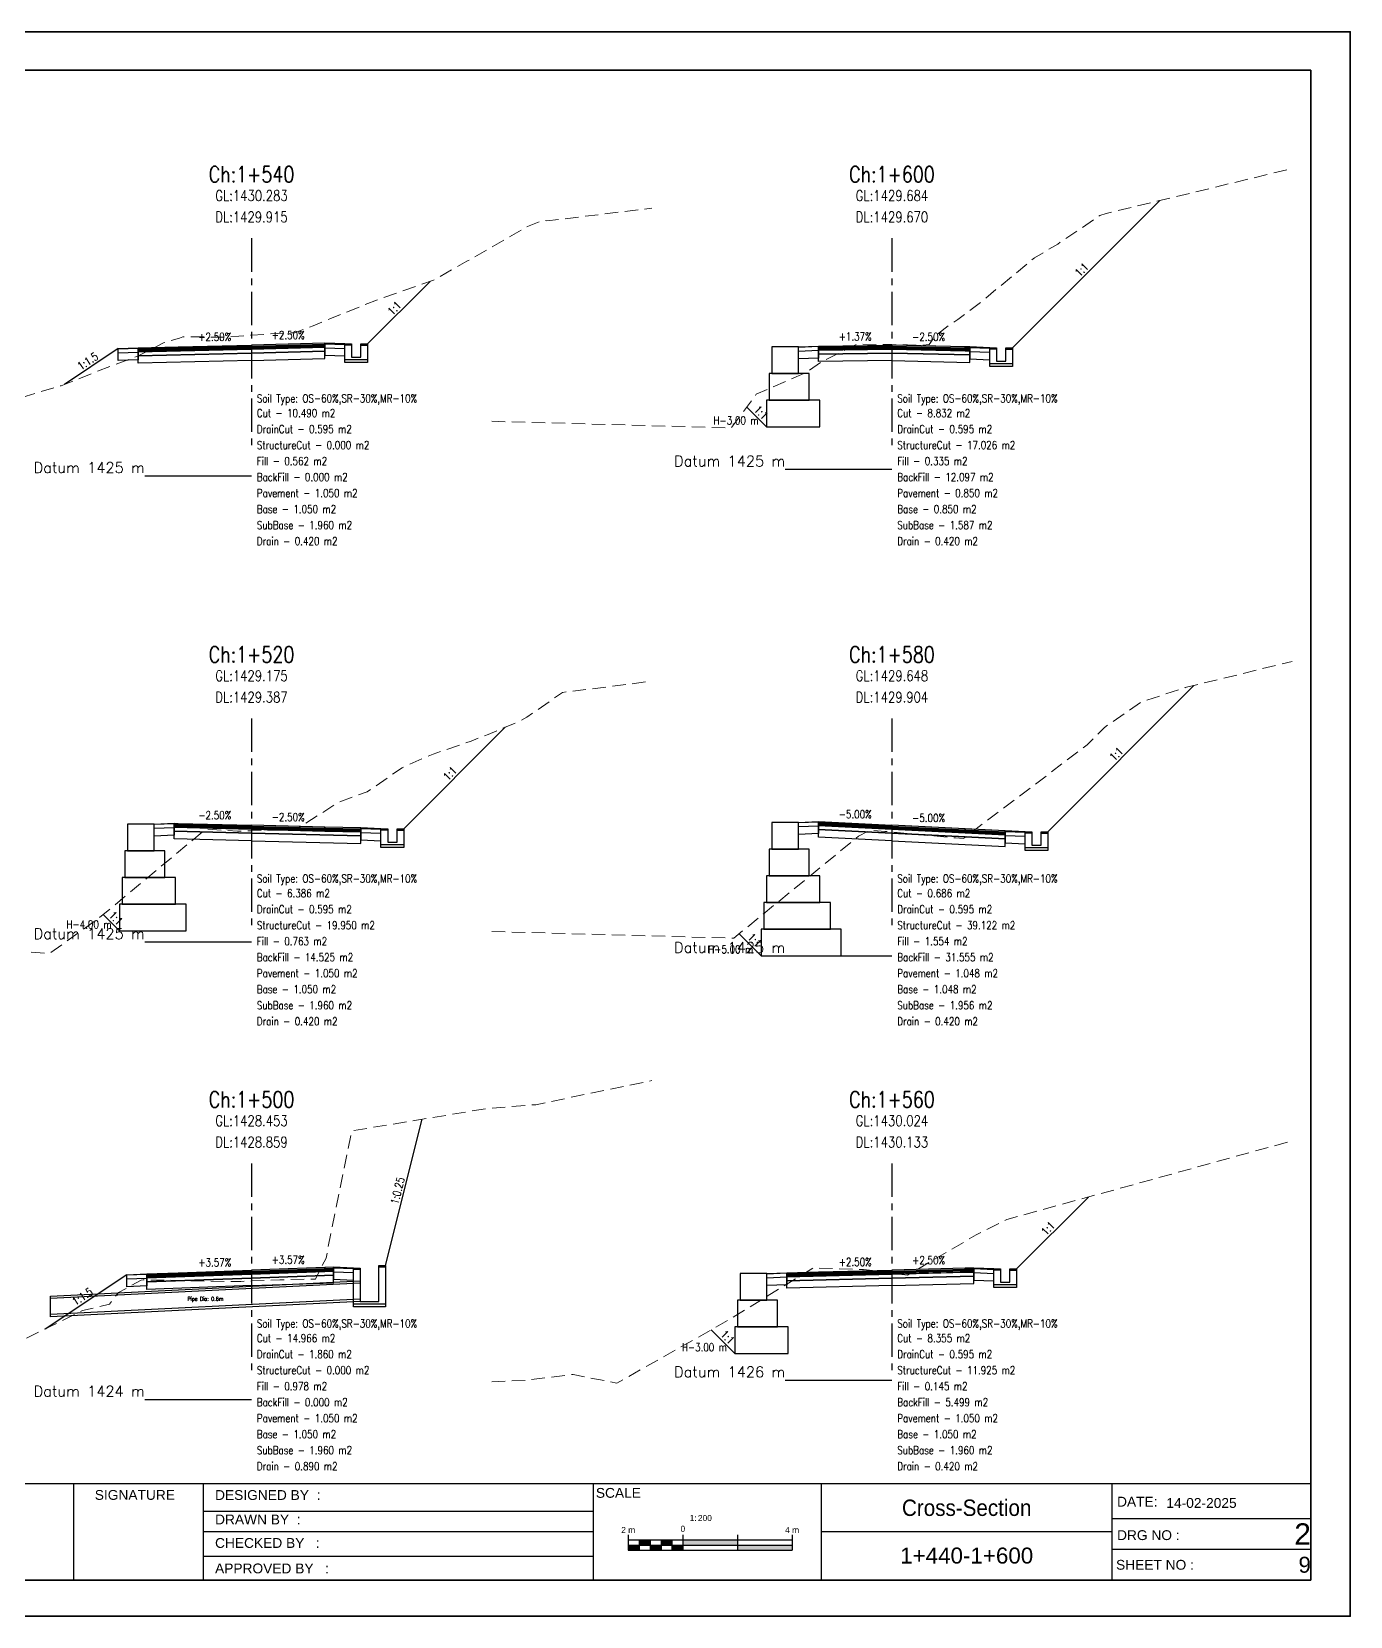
# Model space of a CAD drawing. Extents: x -19 to 1577, y -12 to 48.
# Drawn here: x 879.8 to 929.2, y -11.7 to 47.7 of the extents above; entities that cross this region are included whole.
import ezdxf
from ezdxf.enums import TextEntityAlignment as Align

# ---------------------------------------------------------------- set-up
doc = ezdxf.new("R2010")
doc.units = 0
doc.header["$MEASUREMENT"] = 0
doc.linetypes.add('Center', pattern=[2, 1.25, -0.25, 0.25, -0.25])
doc.linetypes.add('Dashed', pattern=[0.75, 0.5, -0.25])
for name, color, linetype in [('BackFill-Area', 7, 'Continuous'), ('Base', 6, 'Continuous'), ('Base-Area', 7, 'Continuous'), ('Cut-Area', 7, 'Continuous'), ('CutFillLine', 4, 'Continuous'), ('Drain', 3, 'Continuous'), ('Drain-Area', 7, 'Continuous'), ('DrainCut-Area', 7, 'Continuous'), ('ExtraWideningLayers', 7, 'Continuous'), ('Fill-Area', 7, 'Continuous'), ('Frame', 7, 'Continuous'), ('GabionRetainingWall', 140, 'Continuous'), ('Height', 7, 'Continuous'), ('L_CF_Slope', 7, 'Continuous'), ('L_Slope', 7, 'Continuous'), ('Pavement-Area', 7, 'Continuous'), ('PavementLayers', 1, 'Continuous'), ('PipeCulvert', 6, 'Continuous'), ('R_CF_Slope', 7, 'Continuous'), ('R_Slope', 7, 'Continuous'), ('Shoulder', 2, 'Continuous'), ('Soil Type', 7, 'Continuous'), ('StructureCut-Area', 7, 'Continuous'), ('SubBase', 7, 'Continuous'), ('SubBase-Area', 7, 'Continuous')]:
    doc.layers.add(name, color=color, linetype=linetype)
for name, color, linetype, lineweight in [('CenterLine', 5, 'Center', 25), ('ChainageTxt', 7, 'Continuous', 25), ('DatumLabel', 1, 'Continuous', 25), ('DLTxt', 1, 'Continuous', 25), ('GL', 104, 'Dashed', 18), ('GLTxt', 3, 'Continuous', 25)]:
    doc.layers.add(name, color=color, linetype=linetype, lineweight=lineweight)
doc.styles.add('ARIAL', font='arial.ttf')
doc.styles.get("Standard").update_dxf_attribs({"font": 'simplex.shx'})

# ---------------------------------------------------------------- blocks, each defined once
blk = doc.blocks.new('SheetA3-1')
at = {"layer": 'Frame', "color": 6, "linetype": 'Continuous', "lineweight": 35}
for p, q in [((397, 0), (0, 0)), ((397, -283), (397, 0)), ((0, -283), (397, -283))]:
    blk.add_line(p, q, dxfattribs=at)
at = {"layer": 'Frame', "linetype": 'Continuous', "lineweight": 30}
for p, q in [((397, -264.94), (0, -264.94)), ((165.2, -282.86), (165.2, -264.94)), ((189.51, -282.86), (189.51, -264.94)), ((262.53, -264.94), (262.53, -282.86)), ((305.32, -282.86), (305.32, -264.94)), ((359.69, -264.94), (359.69, -282.86)), ((189.51, -270.06), (262.53, -270.06)), ((359.69, -271.47), (397, -271.47)), ((189.51, -273.9), (262.53, -273.9)), ((305.32, -273.9), (359.69, -273.9)), ((189.51, -278.48), (262.53, -278.48)), ((359.69, -277.21), (397, -277.21))]:
    blk.add_line(p, q, dxfattribs=at)
at = {"layer": 'Frame', "color": 7, "linetype": 'Continuous'}
for p, q in [((269.08, -274.49), (269.08, -277.35)), ((299.8, -275.51), (269.08, -275.51)), ((271.13, -275.51), (271.13, -277.35)), ((273.18, -275.51), (273.18, -277.35)), ((275.23, -275.51), (275.23, -277.35)), ((277.28, -275.51), (277.28, -277.35)), ((279.32, -274.49), (279.32, -277.35)), ((289.56, -274.49), (289.56, -277.35)), ((299.8, -274.49), (299.8, -277.35)), ((269.08, -276.43), (299.8, -276.43)), ((269.08, -277.35), (299.8, -277.35))]:
    blk.add_line(p, q, dxfattribs=at)
at = {"layer": 'Frame', "color": 6, "linetype": 'Continuous', "lineweight": 35}
blk.add_lwpolyline([(-15.62, -289.77), (404.38, -289.77), (404.38, 7.23), (-15.62, 7.23)], close=True, dxfattribs=at)
at = {"layer": 'Frame', "color": 7, "linetype": 'Continuous'}
for points in [[(271.13, -275.51), (271.13, -276.43), (273.18, -275.51), (273.18, -276.43)], [(275.23, -276.43), (275.23, -275.51), (277.28, -276.43), (277.28, -275.51)], [(279.32, -276.43), (279.32, -275.51), (289.56, -276.43), (289.56, -275.51)], [(269.08, -276.43), (269.08, -277.35), (271.13, -276.43), (271.13, -277.35)], [(273.18, -276.43), (273.18, -277.35), (275.23, -276.43), (275.23, -277.35)], [(277.28, -276.43), (277.28, -277.35), (279.32, -276.43), (279.32, -277.35)], [(289.56, -276.43), (289.56, -277.35), (299.8, -276.43), (299.8, -277.35)]]:
    blk.add_solid(points, dxfattribs=at)
at = {"color": 1, "style": 'ARIAL'}
for tag, height, p in [('DWGNUM', 4, (397, -274.34)), ('SHEETNUM', 3, (397, -280.11))]:
    blk.add_attdef(tag, text='', height=height, dxfattribs=at).set_placement(p, align=Align.MIDDLE_RIGHT)
at = {"style": 'ARIAL'}
blk.add_attdef('CHRANGE', text='', height=3, dxfattribs=at).set_placement((332.51, -278.38), align=Align.MIDDLE_CENTER)
at = {"layer": 'Frame', "linetype": 'Continuous', "style": 'ARIAL'}
for s, height, p in [('SIGNATURE', 1.843, (169.13, -267.94)), ('DESIGNED BY  :', 1.8429, (191.67, -267.96)), ('DRAWN BY  :', 1.8429, (191.67, -272.54)), ('CHECKED BY   :', 1.8429, (191.67, -276.95)), ('APPROVED BY   :', 1.8429, (191.67, -281.72))]:
    blk.add_text(s, height=height, dxfattribs=at).set_placement(p)
blk.add_text('SCALE ', height=1.843, dxfattribs=at).set_placement((267.6, -267.56), align=Align.CENTER)
at = {"layer": 'Frame', "color": 7, "linetype": 'Continuous', "style": 'ARIAL'}
for s, height, p in [('DATE:', 1.843, (360.68, -269.21)), ('14-02-2025', 1.843, (369.92, -269.45)), ('DRG NO : ', 1.843, (360.68, -275.48)), ('SHEET NO : ', 1.8429, (360.49, -281.04))]:
    blk.add_text(s, height=height, dxfattribs=at).set_placement(p)
for s, height, p in [('0', 1.13, (279.32, -273.93)), ('1: ', 1.126, (281.48, -271.89))]:
    blk.add_text(s, height=height, dxfattribs=at).set_placement(p, align=Align.CENTER)
at = {"layer": 'Frame', "linetype": 'Continuous', "lineweight": 30, "style": 'ARIAL', "width": 0.9}
for tag, height, p in [('DWGNAME', 3.07, (332.51, -269.42)), ('KAPAN-JAGDOLROAD', 2.46, (110.77, -273.9))]:
    blk.add_attdef(tag, text='', height=height, dxfattribs=at).set_placement(p, align=Align.MIDDLE_CENTER)
at = {"layer": 'Frame', "color": 7, "linetype": 'Continuous', "style": 'ARIAL'}
for tag, p in [('V1', (269.08, -274.49)), ('V2', (299.8, -274.49))]:
    blk.add_attdef(tag, text='', height=1.13, dxfattribs=at).set_placement(p, align=Align.BOTTOM_CENTER)
blk.add_attdef('HSCALE', (282.14, -271.91), '', height=1.13, dxfattribs=at)

msp = doc.modelspace()

# ---------------------------------------------------------------- linework, layer by layer
at = {"layer": 'Base'}
for points in [[(888, 35.85), (888, 35.7), (883.75, 35.594), (883.75, 35.594), (883.75, 35.744), (888, 35.85)], [(888, 35.85), (888, 35.7), (890.75, 35.769), (890.75, 35.769), (890.75, 35.919), (888, 35.85)], [(912, 35.85), (912, 35.7), (909.25, 35.662), (909.25, 35.662), (909.25, 35.812), (912, 35.85)], [(912, 35.85), (912, 35.7), (914.919, 35.627), (914.919, 35.627), (914.919, 35.777), (912, 35.85)], [(888, 17.85), (888, 17.7), (885.102, 17.772), (885.102, 17.772), (885.102, 17.922), (888, 17.85)], [(888, 17.85), (888, 17.7), (892.102, 17.597), (892.102, 17.597), (892.102, 17.747), (888, 17.85)], [(912, 17.85), (912, 17.7), (909.25, 17.837), (909.25, 17.837), (909.25, 17.987), (912, 17.85)], [(912, 17.85), (912, 17.7), (916.237, 17.488), (916.237, 17.488), (916.237, 17.638), (912, 17.85)], [(888, 1.171), (888, 1.021), (891.072, 1.131), (891.072, 1.131), (891.072, 1.281), (888, 1.171)], [(912, 1.171), (912, 1.021), (915.066, 1.098), (915.066, 1.098), (915.066, 1.248), (912, 1.171)], [(888, 1.171), (888, 1.021), (884.072, 0.881), (884.072, 0.881), (884.072, 1.031), (888, 1.171)], [(912, 1.171), (912, 1.021), (908.066, 0.923), (908.066, 0.923), (908.066, 1.073), (912, 1.171)]]:
    msp.add_lwpolyline(points, dxfattribs=at)
at = {"layer": 'CenterLine'}
for p, q in [((888, 40), (888, 32)), ((912, 40), (912, 32)), ((888, 22), (888, 14)), ((912, 22), (912, 14)), ((888, 5.321), (888, -2.679)), ((912, 5.321), (912, -2.679))]:
    msp.add_line(p, q, dxfattribs=at)
at = {"layer": 'CutFillLine'}
for points in [[(916.519, 35.897), (922.038, 41.416)], [(892.35, 36.039), (894.697, 38.385)], [(883, 35.864), (880.991, 34.525)], [(907.3, 32.932), (906.56, 33.673)], [(917.837, 17.758), (923.316, 23.238)], [(893.702, 17.867), (897.506, 21.671)], [(883.052, 14.042), (882.443, 14.651)], [(907.1, 13.107), (906.275, 13.933)], [(893.022, 1.501), (894.391, 6.977)], [(916.666, 1.368), (919.361, 4.063)], [(883.322, 1.151), (880.265, -0.887)], [(906.116, -1.807), (905.226, -0.916)]]:
    msp.add_lwpolyline(points, dxfattribs=at)
at = {"layer": 'DatumLabel'}
for p, q in [((888, 31.085), (884, 31.085)), ((912, 31.33), (908, 31.33)), ((888, 13.613), (884, 13.613)), ((912, 13.096), (908, 13.096)), ((912, -2.812), (908, -2.812)), ((888, -3.538), (884, -3.538))]:
    msp.add_line(p, q, dxfattribs=at)
at = {"layer": 'Drain'}
for points in [[(891.5, 36.039), (891.75, 36.039), (891.75, 35.989), (891.75, 35.539), (892.1, 35.539), (892.1, 35.989), (892.1, 36.039), (892.35, 36.039), (892.35, 35.989), (892.35, 35.539), (892.35, 35.439), (892.35, 35.339), (891.5, 35.339), (891.5, 35.439), (891.5, 35.539), (891.5, 35.989), (891.5, 36.039)], [(891.75, 35.989), (891.5, 35.989)], [(892.1, 35.989), (892.35, 35.989)], [(915.669, 35.897), (915.919, 35.897), (915.919, 35.847), (915.919, 35.397), (916.269, 35.397), (916.269, 35.847), (916.269, 35.897), (916.519, 35.897), (916.519, 35.847), (916.519, 35.397), (916.519, 35.297), (916.519, 35.197), (915.669, 35.197), (915.669, 35.297), (915.669, 35.397), (915.669, 35.847), (915.669, 35.897)], [(915.919, 35.847), (915.669, 35.847)], [(916.269, 35.847), (916.519, 35.847)], [(892.35, 35.439), (891.5, 35.439)], [(916.519, 35.297), (915.669, 35.297)], [(892.852, 17.867), (893.102, 17.867), (893.102, 17.817), (893.102, 17.367), (893.452, 17.367), (893.452, 17.817), (893.452, 17.867), (893.702, 17.867), (893.702, 17.817), (893.702, 17.367), (893.702, 17.267), (893.702, 17.167), (892.852, 17.167), (892.852, 17.267), (892.852, 17.367), (892.852, 17.817), (892.852, 17.867)], [(893.102, 17.817), (892.852, 17.817)], [(893.702, 17.267), (892.852, 17.267)], [(893.452, 17.817), (893.702, 17.817)], [(916.987, 17.758), (917.237, 17.758), (917.237, 17.708), (917.237, 17.258), (917.587, 17.258), (917.587, 17.708), (917.587, 17.758), (917.837, 17.758), (917.837, 17.708), (917.837, 17.258), (917.837, 17.158), (917.837, 17.058), (916.987, 17.058), (916.987, 17.158), (916.987, 17.258), (916.987, 17.708), (916.987, 17.758)], [(917.237, 17.708), (916.987, 17.708)], [(917.587, 17.708), (917.837, 17.708)], [(917.837, 17.158), (916.987, 17.158)], [(891.822, 1.401), (892.072, 1.401), (892.072, 1.351), (892.072, 0.151), (892.772, 0.151), (892.772, 1.451), (892.772, 1.501), (893.022, 1.501), (893.022, 1.451), (893.022, 0.151), (893.022, 0.051), (893.022, -0.049), (891.822, -0.049), (891.822, 0.051), (891.822, 0.151), (891.822, 1.351), (891.822, 1.401)], [(892.072, 1.351), (891.822, 1.351)], [(892.772, 1.451), (893.022, 1.451)], [(915.816, 1.368), (916.066, 1.368), (916.066, 1.318), (916.066, 0.868), (916.416, 0.868), (916.416, 1.318), (916.416, 1.368), (916.666, 1.368), (916.666, 1.318), (916.666, 0.868), (916.666, 0.768), (916.666, 0.668), (915.816, 0.668), (915.816, 0.768), (915.816, 0.868), (915.816, 1.318), (915.816, 1.368)], [(916.066, 1.318), (915.816, 1.318)], [(916.416, 1.318), (916.666, 1.318)], [(916.666, 0.768), (915.816, 0.768)], [(893.022, 0.051), (891.822, 0.051)]]:
    msp.add_lwpolyline(points, dxfattribs=at)
at = {"layer": 'ExtraWideningLayers'}
for points in [[(885.25, 35.931), (885.25, 35.881), (883.75, 35.844), (883.75, 35.844), (883.75, 35.894), (885.25, 35.931)], [(885.25, 35.881), (885.25, 35.831), (883.75, 35.794), (883.75, 35.794), (883.75, 35.844), (885.25, 35.881)], [(885.25, 35.831), (885.25, 35.781), (883.75, 35.744), (883.75, 35.744), (883.75, 35.794), (885.25, 35.831)], [(914.75, 35.931), (914.75, 35.881), (914.919, 35.877), (914.919, 35.877), (914.919, 35.927), (914.75, 35.931)], [(914.75, 35.881), (914.75, 35.831), (914.919, 35.827), (914.919, 35.827), (914.919, 35.877), (914.75, 35.881)], [(914.75, 35.831), (914.75, 35.781), (914.919, 35.777), (914.919, 35.777), (914.919, 35.827), (914.75, 35.831)], [(885.25, 18.069), (885.25, 18.019), (885.102, 18.022), (885.102, 18.022), (885.102, 18.072), (885.25, 18.069)], [(885.25, 18.019), (885.25, 17.969), (885.102, 17.972), (885.102, 17.972), (885.102, 18.022), (885.25, 18.019)], [(885.25, 17.969), (885.25, 17.919), (885.102, 17.922), (885.102, 17.922), (885.102, 17.972), (885.25, 17.969)], [(890.75, 17.931), (890.75, 17.881), (892.102, 17.847), (892.102, 17.847), (892.102, 17.897), (890.75, 17.931)], [(890.75, 17.881), (890.75, 17.831), (892.102, 17.797), (892.102, 17.797), (892.102, 17.847), (890.75, 17.881)], [(890.75, 17.831), (890.75, 17.781), (892.102, 17.747), (892.102, 17.747), (892.102, 17.797), (890.75, 17.831)], [(914.75, 17.863), (914.75, 17.812), (916.237, 17.738), (916.237, 17.738), (916.237, 17.788), (914.75, 17.863)], [(914.75, 17.812), (914.75, 17.762), (916.237, 17.688), (916.237, 17.688), (916.237, 17.738), (914.75, 17.812)], [(914.75, 17.762), (914.75, 17.712), (916.237, 17.638), (916.237, 17.638), (916.237, 17.688), (914.75, 17.762)], [(885.25, 1.223), (885.25, 1.173), (884.072, 1.131), (884.072, 1.131), (884.072, 1.181), (885.25, 1.223)], [(890.75, 1.42), (890.75, 1.37), (891.072, 1.381), (891.072, 1.381), (891.072, 1.431), (890.75, 1.42)], [(890.75, 1.37), (890.75, 1.32), (891.072, 1.331), (891.072, 1.331), (891.072, 1.381), (890.75, 1.37)], [(890.75, 1.32), (890.75, 1.27), (891.072, 1.281), (891.072, 1.281), (891.072, 1.331), (890.75, 1.32)], [(909.25, 1.253), (909.25, 1.203), (908.066, 1.173), (908.066, 1.173), (908.066, 1.223), (909.25, 1.253)], [(909.25, 1.203), (909.25, 1.153), (908.066, 1.123), (908.066, 1.123), (908.066, 1.173), (909.25, 1.203)], [(914.75, 1.39), (914.75, 1.34), (915.066, 1.348), (915.066, 1.348), (915.066, 1.398), (914.75, 1.39)], [(914.75, 1.34), (914.75, 1.29), (915.066, 1.298), (915.066, 1.298), (915.066, 1.348), (914.75, 1.34)], [(914.75, 1.29), (914.75, 1.24), (915.066, 1.248), (915.066, 1.248), (915.066, 1.298), (914.75, 1.29)], [(885.25, 1.173), (885.25, 1.123), (884.072, 1.081), (884.072, 1.081), (884.072, 1.131), (885.25, 1.173)], [(885.25, 1.123), (885.25, 1.073), (884.072, 1.031), (884.072, 1.031), (884.072, 1.081), (885.25, 1.123)], [(909.25, 1.153), (909.25, 1.103), (908.066, 1.073), (908.066, 1.073), (908.066, 1.123), (909.25, 1.153)]]:
    msp.add_lwpolyline(points, dxfattribs=at)
at = {"layer": 'GabionRetainingWall'}
for points in [[(908.5, 35.932), (907.5, 35.932), (907.5, 34.932), (908.5, 34.932), (908.5, 35.932)], [(908.9, 34.932), (907.4, 34.932), (907.4, 33.932), (908.9, 33.932), (908.9, 34.932)], [(909.3, 33.932), (907.3, 33.932), (907.3, 32.932), (909.3, 32.932), (909.3, 33.932)], [(884.352, 18.042), (883.352, 18.042), (883.352, 17.042), (884.352, 17.042), (884.352, 18.042)], [(908.5, 18.108), (907.5, 18.108), (907.5, 17.108), (908.5, 17.108), (908.5, 18.108)], [(884.752, 17.042), (883.252, 17.042), (883.252, 16.042), (884.752, 16.042), (884.752, 17.042)], [(908.9, 17.108), (907.4, 17.108), (907.4, 16.108), (908.9, 16.108), (908.9, 17.108)], [(885.152, 16.042), (883.152, 16.042), (883.152, 15.042), (885.152, 15.042), (885.152, 16.042)], [(909.3, 16.108), (907.3, 16.108), (907.3, 15.107), (909.3, 15.107), (909.3, 16.108)], [(885.552, 15.042), (883.052, 15.042), (883.052, 14.042), (885.552, 14.042), (885.552, 15.042)], [(909.7, 15.107), (907.2, 15.107), (907.2, 14.107), (909.7, 14.107), (909.7, 15.107)], [(910.1, 14.107), (907.1, 14.107), (907.1, 13.107), (910.1, 13.107), (910.1, 14.107)], [(907.316, 1.193), (906.316, 1.193), (906.316, 0.193), (907.316, 0.193), (907.316, 1.193)], [(907.716, 0.193), (906.216, 0.193), (906.216, -0.807), (907.716, -0.807), (907.716, 0.193)], [(908.116, -0.807), (906.116, -0.807), (906.116, -1.807), (908.116, -1.807), (908.116, -0.807)]]:
    msp.add_lwpolyline(points, dxfattribs=at)
at = {"layer": 'GL', "flags": 128}
for points in [[(897, 33.141), (905.984, 32.893), (906.917, 34.156), (908.849, 35.005), (909.327, 35.356), (910.676, 36.029), (912, 36.014), (912.588, 36.008), (913.041, 35.992), (913.397, 36.016), (913.612, 36.329), (914.115, 36.732), (914.468, 36.956), (915.263, 37.551), (917.348, 39.273), (918.211, 39.786), (919.786, 40.852), (920.027, 40.929), (927, 42.617)], [(873, 32.037), (874.527, 32.652), (876.083, 33.387), (878.306, 33.715), (880.868, 34.476), (882.693, 35.199), (883.752, 35.593), (884.701, 36.079), (885.296, 36.26), (885.43, 36.309), (886.979, 36.297), (887.527, 36.338), (888, 36.368), (888.986, 36.432), (889.469, 36.458), (889.625, 36.462), (889.644, 36.474), (890.304, 36.72), (890.934, 36.984), (892.776, 37.72), (894.821, 38.429), (896.066, 39.14), (896.2, 39.212), (898.218, 40.369), (898.346, 40.442), (898.956, 40.696), (899.072, 40.651), (903, 41.131)], [(897, 14.017), (906.069, 13.765), (910.752, 17.592), (911.168, 17.813), (911.733, 17.769), (912, 17.744), (914.377, 17.521), (914.665, 17.5), (914.719, 17.533), (914.738, 17.546), (914.766, 17.552), (914.992, 17.74), (919.32, 21.014), (919.967, 21.668), (921.346, 22.622), (922.991, 23.158), (927, 24.141)], [(873, 13.569), (878.125, 13.354), (880.425, 13.193), (882.259, 14.497), (886.281, 17.851), (887.472, 17.773), (888, 17.788), (889.411, 17.827), (889.689, 17.851), (891.256, 18.86), (892.335, 19.252), (893.641, 20.156), (894.806, 20.667), (896.225, 21.15), (896.864, 21.402), (898.077, 21.911), (898.32, 22.053), (899.658, 22.98), (902.181, 23.288), (903, 23.415)], [(873, -2.285), (873.613, -2.489), (875.289, -2.175), (876.676, -2.018), (879.561, -1.233), (881.67, -0.196), (882.677, 0.047), (883.014, 0.484), (883.862, 0.946), (883.945, 0.953), (884.927, 0.942), (886.361, 0.904), (887.595, 0.9), (888, 0.915), (889.057, 0.954), (890.185, 0.989), (890.392, 0.984), (890.791, 1.776), (891.753, 6.541), (896.883, 7.389), (898.649, 7.524), (903, 8.426)], [(897, -2.861), (898.272, -2.809), (900.059, -2.587), (901.686, -2.917), (905.979, -0.49), (909.049, 1.403), (909.987, 1.372), (910.938, 1.348), (911.43, 1.287), (912, 1.212), (912.585, 1.135), (915.154, 2.642), (916.306, 3.22), (927, 6.169)]]:
    msp.add_lwpolyline(points, dxfattribs=at)
at = {"layer": 'PavementLayers'}
for points in [[(888, 36), (888, 35.95), (885.25, 35.881), (885.25, 35.881), (885.25, 35.931), (888, 36)], [(888, 35.95), (888, 35.9), (885.25, 35.831), (885.25, 35.831), (885.25, 35.881), (888, 35.95)], [(888, 35.9), (888, 35.85), (885.25, 35.781), (885.25, 35.781), (885.25, 35.831), (888, 35.9)], [(888, 36), (888, 35.95), (890.75, 36.019), (890.75, 36.019), (890.75, 36.069), (888, 36)], [(888, 35.95), (888, 35.9), (890.75, 35.969), (890.75, 35.969), (890.75, 36.019), (888, 35.95)], [(888, 35.9), (888, 35.85), (890.75, 35.919), (890.75, 35.919), (890.75, 35.969), (888, 35.9)], [(912, 36), (912, 35.95), (909.25, 35.912), (909.25, 35.912), (909.25, 35.962), (912, 36)], [(912, 35.95), (912, 35.9), (909.25, 35.862), (909.25, 35.862), (909.25, 35.912), (912, 35.95)], [(912, 35.9), (912, 35.85), (909.25, 35.812), (909.25, 35.812), (909.25, 35.862), (912, 35.9)], [(912, 36), (912, 35.95), (914.75, 35.881), (914.75, 35.881), (914.75, 35.931), (912, 36)], [(912, 35.95), (912, 35.9), (914.75, 35.831), (914.75, 35.831), (914.75, 35.881), (912, 35.95)], [(912, 35.9), (912, 35.85), (914.75, 35.781), (914.75, 35.781), (914.75, 35.831), (912, 35.9)], [(888, 18), (888, 17.95), (885.25, 18.019), (885.25, 18.019), (885.25, 18.069), (888, 18)], [(888, 17.95), (888, 17.9), (885.25, 17.969), (885.25, 17.969), (885.25, 18.019), (888, 17.95)], [(888, 17.9), (888, 17.85), (885.25, 17.919), (885.25, 17.919), (885.25, 17.969), (888, 17.9)], [(888, 18), (888, 17.95), (890.75, 17.881), (890.75, 17.881), (890.75, 17.931), (888, 18)], [(888, 17.95), (888, 17.9), (890.75, 17.831), (890.75, 17.831), (890.75, 17.881), (888, 17.95)], [(888, 17.9), (888, 17.85), (890.75, 17.781), (890.75, 17.781), (890.75, 17.831), (888, 17.9)], [(912, 18), (912, 17.95), (909.25, 18.087), (909.25, 18.087), (909.25, 18.137), (912, 18)], [(912, 17.95), (912, 17.9), (909.25, 18.037), (909.25, 18.037), (909.25, 18.087), (912, 17.95)], [(912, 17.9), (912, 17.85), (909.25, 17.987), (909.25, 17.987), (909.25, 18.037), (912, 17.9)], [(912, 18), (912, 17.95), (914.75, 17.812), (914.75, 17.812), (914.75, 17.863), (912, 18)], [(912, 17.95), (912, 17.9), (914.75, 17.762), (914.75, 17.762), (914.75, 17.812), (912, 17.95)], [(912, 17.9), (912, 17.85), (914.75, 17.712), (914.75, 17.712), (914.75, 17.762), (912, 17.9)], [(888, 1.321), (888, 1.271), (885.25, 1.173), (885.25, 1.173), (885.25, 1.223), (888, 1.321)], [(888, 1.271), (888, 1.221), (885.25, 1.123), (885.25, 1.123), (885.25, 1.173), (888, 1.271)], [(888, 1.221), (888, 1.171), (885.25, 1.073), (885.25, 1.073), (885.25, 1.123), (888, 1.221)], [(888, 1.321), (888, 1.271), (890.75, 1.37), (890.75, 1.37), (890.75, 1.42), (888, 1.321)], [(888, 1.271), (888, 1.221), (890.75, 1.32), (890.75, 1.32), (890.75, 1.37), (888, 1.271)], [(888, 1.221), (888, 1.171), (890.75, 1.27), (890.75, 1.27), (890.75, 1.32), (888, 1.221)], [(912, 1.321), (912, 1.271), (909.25, 1.203), (909.25, 1.203), (909.25, 1.253), (912, 1.321)], [(912, 1.271), (912, 1.221), (909.25, 1.153), (909.25, 1.153), (909.25, 1.203), (912, 1.271)], [(912, 1.221), (912, 1.171), (909.25, 1.103), (909.25, 1.103), (909.25, 1.153), (912, 1.221)], [(912, 1.321), (912, 1.271), (914.75, 1.34), (914.75, 1.34), (914.75, 1.39), (912, 1.321)], [(912, 1.271), (912, 1.221), (914.75, 1.29), (914.75, 1.29), (914.75, 1.34), (912, 1.271)], [(912, 1.221), (912, 1.171), (914.75, 1.24), (914.75, 1.24), (914.75, 1.29), (912, 1.221)]]:
    msp.add_lwpolyline(points, dxfattribs=at)
at = {"layer": 'PipeCulvert'}
for points in [[(886.272, 0.631), (892.072, 0.921), (892.072, 0.836), (892.072, 0.236), (892.072, 0.151), (880.472, -0.429), (880.472, -0.344), (880.472, 0.256), (880.472, 0.341), (886.272, 0.631)], [(892.072, 0.836), (880.472, 0.256)], [(892.072, 0.236), (880.472, -0.344)]]:
    msp.add_lwpolyline(points, dxfattribs=at)
at = {"layer": 'Shoulder'}
for p, q in [((883.75, 35.874), (883, 35.844)), ((883.75, 35.724), (883, 35.694)), ((890.75, 36.049), (891.5, 36.019)), ((890.75, 35.899), (891.5, 35.869)), ((909.25, 35.942), (908.5, 35.912)), ((909.25, 35.792), (908.5, 35.762)), ((914.919, 35.907), (915.669, 35.877)), ((914.919, 35.757), (915.669, 35.727)), ((885.102, 18.052), (884.352, 18.022)), ((885.102, 17.902), (884.352, 17.872)), ((892.102, 17.877), (892.852, 17.847)), ((909.25, 18.118), (908.5, 18.087)), ((909.25, 17.967), (908.5, 17.937)), ((892.102, 17.727), (892.852, 17.697)), ((916.237, 17.768), (916.987, 17.738)), ((916.237, 17.618), (916.987, 17.588)), ((891.072, 1.411), (891.822, 1.381)), ((891.072, 1.261), (891.822, 1.231)), ((908.066, 1.203), (907.316, 1.173)), ((915.066, 1.378), (915.816, 1.348)), ((915.066, 1.228), (915.816, 1.198)), ((884.072, 1.161), (883.322, 1.131)), ((884.072, 1.011), (883.322, 0.981)), ((908.066, 1.053), (907.316, 1.023))]:
    msp.add_line(p, q, dxfattribs=at)
for points in [[(883.75, 35.894), (883.75, 35.874), (883.75, 35.724), (883.75, 35.444), (883, 35.414), (883, 35.694), (883, 35.844), (883, 35.864), (883.75, 35.894)], [(890.75, 36.069), (890.75, 36.049), (890.75, 35.899), (890.75, 35.619), (891.5, 35.589), (891.5, 35.869), (891.5, 36.019), (891.5, 36.039), (890.75, 36.069)], [(909.25, 35.962), (909.25, 35.942), (909.25, 35.792), (909.25, 35.512), (908.5, 35.482), (908.5, 35.762), (908.5, 35.912), (908.5, 35.932), (909.25, 35.962)], [(914.919, 35.927), (914.919, 35.907), (914.919, 35.757), (914.919, 35.477), (915.669, 35.447), (915.669, 35.727), (915.669, 35.877), (915.669, 35.897), (914.919, 35.927)], [(885.102, 18.072), (885.102, 18.052), (885.102, 17.902), (885.102, 17.622), (884.352, 17.592), (884.352, 17.872), (884.352, 18.022), (884.352, 18.042), (885.102, 18.072)], [(892.102, 17.897), (892.102, 17.877), (892.102, 17.727), (892.102, 17.447), (892.852, 17.417), (892.852, 17.697), (892.852, 17.847), (892.852, 17.867), (892.102, 17.897)], [(909.25, 18.137), (909.25, 18.118), (909.25, 17.967), (909.25, 17.687), (908.5, 17.657), (908.5, 17.937), (908.5, 18.087), (908.5, 18.108), (909.25, 18.137)], [(916.237, 17.788), (916.237, 17.768), (916.237, 17.618), (916.237, 17.338), (916.987, 17.308), (916.987, 17.588), (916.987, 17.738), (916.987, 17.758), (916.237, 17.788)], [(891.072, 1.431), (891.072, 1.411), (891.072, 1.261), (891.072, 0.981), (891.822, 0.951), (891.822, 1.231), (891.822, 1.381), (891.822, 1.401), (891.072, 1.431)], [(908.066, 1.223), (908.066, 1.203), (908.066, 1.053), (908.066, 0.773), (907.316, 0.743), (907.316, 1.023), (907.316, 1.173), (907.316, 1.193), (908.066, 1.223)], [(915.066, 1.398), (915.066, 1.378), (915.066, 1.228), (915.066, 0.948), (915.816, 0.918), (915.816, 1.198), (915.816, 1.348), (915.816, 1.368), (915.066, 1.398)], [(884.072, 1.181), (884.072, 1.161), (884.072, 1.011), (884.072, 0.731), (883.322, 0.701), (883.322, 0.981), (883.322, 1.131), (883.322, 1.151), (884.072, 1.181)]]:
    msp.add_lwpolyline(points, dxfattribs=at)
at = {"layer": 'SubBase'}
for points in [[(888, 35.7), (888, 35.42), (883.75, 35.314), (883.75, 35.314), (883.75, 35.594), (888, 35.7)], [(888, 35.7), (888, 35.42), (890.75, 35.489), (890.75, 35.489), (890.75, 35.769), (888, 35.7)], [(912, 35.7), (912, 35.42), (909.25, 35.382), (909.25, 35.382), (909.25, 35.662), (912, 35.7)], [(912, 35.7), (912, 35.42), (914.919, 35.347), (914.919, 35.347), (914.919, 35.627), (912, 35.7)], [(912, 17.7), (912, 17.42), (909.25, 17.557), (909.25, 17.557), (909.25, 17.837), (912, 17.7)], [(888, 17.7), (888, 17.42), (885.102, 17.492), (885.102, 17.492), (885.102, 17.772), (888, 17.7)], [(888, 17.7), (888, 17.42), (892.102, 17.317), (892.102, 17.317), (892.102, 17.597), (888, 17.7)], [(912, 17.7), (912, 17.42), (916.237, 17.208), (916.237, 17.208), (916.237, 17.488), (912, 17.7)], [(888, 1.021), (888, 0.741), (884.072, 0.601), (884.072, 0.601), (884.072, 0.881), (888, 1.021)], [(888, 1.021), (888, 0.741), (891.072, 0.851), (891.072, 0.851), (891.072, 1.131), (888, 1.021)], [(912, 1.021), (912, 0.741), (908.066, 0.643), (908.066, 0.643), (908.066, 0.923), (912, 1.021)], [(912, 1.021), (912, 0.741), (915.066, 0.818), (915.066, 0.818), (915.066, 1.098), (912, 1.021)]]:
    msp.add_lwpolyline(points, dxfattribs=at)

# ---------------------------------------------------------------- block references
ref = msp.add_blockref('SheetA3-1', (848.3, 46.3), dxfattribs=dict(xscale=0.200000002980232, yscale=0.200000002980232, zscale=0.200000002980232))
ref.add_attrib('CHRANGE', '1+440-1+600', dxfattribs={"height": 0.6, "style": 'ARIAL'}).set_placement((914.801, -9.377), align=Align.MIDDLE_CENTER)
ref.add_attrib('DWGNUM', '2', dxfattribs={"color": 1, "height": 0.8, "style": 'ARIAL'}).set_placement((927.7, -8.568), align=Align.MIDDLE_RIGHT)
ref.add_attrib('SHEETNUM', '9', dxfattribs={"color": 1, "height": 0.6, "style": 'ARIAL'}).set_placement((927.7, -9.721), align=Align.MIDDLE_RIGHT)
ref.add_attrib('DWGNAME', 'Cross-Section', dxfattribs={"layer": 'Frame', "linetype": 'Continuous', "lineweight": 30, "height": 0.61431, "style": 'ARIAL', "width": 0.9}).set_placement((914.801, -7.585), align=Align.MIDDLE_CENTER)
ref.add_attrib('HSCALE', '200', (904.727, -8.083), dxfattribs={"layer": 'Frame', "color": 7, "linetype": 'Continuous', "height": 0.2252, "style": 'ARIAL'})
ref.add_attrib('V1', '2 m', dxfattribs={"layer": 'Frame', "color": 7, "linetype": 'Continuous', "height": 0.2252, "style": 'ARIAL'}).set_placement((902.117, -8.597), align=Align.BOTTOM_CENTER)
ref.add_attrib('V2', '4 m', dxfattribs={"layer": 'Frame', "color": 7, "linetype": 'Continuous', "height": 0.2252, "style": 'ARIAL'}).set_placement((908.26, -8.597), align=Align.BOTTOM_CENTER)

# ---------------------------------------------------------------- texts
at = {"layer": 'BackFill-Area', "width": 0.8}
for s, p in [('BackFill - 0.000 m2', (888.2, 31.2)), ('BackFill - 12.097 m2', (912.2, 31.2)), ('BackFill - 14.525 m2', (888.2, 13.2)), ('BackFill - 31.555 m2', (912.2, 13.2)), ('BackFill - 0.000 m2', (888.2, -3.479)), ('BackFill - 5.499 m2', (912.2, -3.479))]:
    msp.add_text(s, height=0.3, dxfattribs=at).set_placement(p, align=Align.TOP_LEFT)
at = {"layer": 'Base-Area', "width": 0.8}
for s, p in [('Base - 1.050 m2', (888.2, 30)), ('Base - 0.850 m2', (912.2, 30)), ('Base - 1.050 m2', (888.2, 12)), ('Base - 1.048 m2', (912.2, 12)), ('Base - 1.050 m2', (888.2, -4.679)), ('Base - 1.050 m2', (912.2, -4.679))]:
    msp.add_text(s, height=0.3, dxfattribs=at).set_placement(p, align=Align.TOP_LEFT)
at = {"layer": 'ChainageTxt', "width": 0.8}
for s, p in [('Ch:1+540', (888, 42.4)), ('Ch:1+600', (912, 42.4)), ('Ch:1+520', (888, 24.4)), ('Ch:1+580', (912, 24.4)), ('Ch:1+500', (888, 7.721)), ('Ch:1+560', (912, 7.721))]:
    msp.add_text(s, height=0.6, dxfattribs=at).set_placement(p, align=Align.MIDDLE_CENTER)
at = {"layer": 'Cut-Area', "width": 0.8}
for s, p in [('Cut - 10.490 m2', (888.2, 33.6)), ('Cut - 8.832 m2', (912.2, 33.6)), ('Cut - 6.386 m2', (888.2, 15.6)), ('Cut - 0.686 m2', (912.2, 15.6)), ('Cut - 14.966 m2', (888.2, -1.079)), ('Cut - 8.355 m2', (912.2, -1.079))]:
    msp.add_text(s, height=0.3, dxfattribs=at).set_placement(p, align=Align.TOP_LEFT)
at = {"layer": 'DatumLabel'}
for s, p in [('Datum 1425 m', (884, 31.085)), ('Datum 1425 m', (908, 31.33)), ('Datum 1425 m', (884, 13.613)), ('Datum 1425 m', (908, 13.096)), ('Datum 1426 m', (908, -2.812)), ('Datum 1424 m', (884, -3.538))]:
    msp.add_text(s, height=0.4, dxfattribs=at).set_placement(p, align=Align.BOTTOM_RIGHT)
at = {"layer": 'DLTxt', "width": 0.8}
for s, p in [('DL:1429.915', (888, 40.8)), ('DL:1429.670', (912, 40.8)), ('DL:1429.387', (888, 22.8)), ('DL:1429.904', (912, 22.8)), ('DL:1428.859', (888, 6.121)), ('DL:1430.133', (912, 6.121))]:
    msp.add_text(s, height=0.4, dxfattribs=at).set_placement(p, align=Align.MIDDLE_CENTER)
at = {"layer": 'Drain-Area', "width": 0.8}
for s, p in [('Drain - 0.420 m2', (888.2, 28.8)), ('Drain - 0.420 m2', (912.2, 28.8)), ('Drain - 0.420 m2', (888.2, 10.8)), ('Drain - 0.420 m2', (912.2, 10.8)), ('Drain - 0.890 m2', (888.2, -5.879)), ('Drain - 0.420 m2', (912.2, -5.879))]:
    msp.add_text(s, height=0.3, dxfattribs=at).set_placement(p, align=Align.TOP_LEFT)
at = {"layer": 'DrainCut-Area', "width": 0.8}
for s, p in [('DrainCut - 0.595 m2', (888.2, 33)), ('DrainCut - 0.595 m2', (912.2, 33)), ('DrainCut - 0.595 m2', (888.2, 15)), ('DrainCut - 0.595 m2', (912.2, 15)), ('DrainCut - 1.860 m2', (888.2, -1.679)), ('DrainCut - 0.595 m2', (912.2, -1.679))]:
    msp.add_text(s, height=0.3, dxfattribs=at).set_placement(p, align=Align.TOP_LEFT)
at = {"layer": 'Fill-Area', "width": 0.8}
for s, p in [('Fill - 0.562 m2', (888.2, 31.8)), ('Fill - 0.335 m2', (912.2, 31.8)), ('Fill - 0.763 m2', (888.2, 13.8)), ('Fill - 1.554 m2', (912.2, 13.8)), ('Fill - 0.978 m2', (888.2, -2.879)), ('Fill - 0.145 m2', (912.2, -2.879))]:
    msp.add_text(s, height=0.3, dxfattribs=at).set_placement(p, align=Align.TOP_LEFT)
at = {"layer": 'GLTxt', "width": 0.8}
for s, p in [('GL:1430.283', (888, 41.6)), ('GL:1429.684', (912, 41.6)), ('GL:1429.175', (888, 23.6)), ('GL:1429.648', (912, 23.6)), ('GL:1428.453', (888, 6.921)), ('GL:1430.024', (912, 6.921))]:
    msp.add_text(s, height=0.4, dxfattribs=at).set_placement(p, align=Align.MIDDLE_CENTER)
at = {"layer": 'Height', "width": 0.8}
for s, p in [('H-3.00 m', (907, 32.932)), ('H-4.00 m', (882.752, 14.042)), ('H-5.00 m', (906.8, 13.107)), ('H-3.00 m', (905.816, -1.807))]:
    msp.add_text(s, height=0.3, dxfattribs=at).set_placement(p, align=Align.BOTTOM_RIGHT)
at = {"layer": 'L_CF_Slope', "width": 0.8}
for s, rotation, p in [('1:1.5', 33.69007, (881.996, 35.194)), ('1:1', 315, (906.93, 33.302)), ('1:1', 315, (882.748, 14.347)), ('1:1', 315, (906.687, 13.52)), ('1:1.5', 33.69007, (881.793, 0.132)), ('1:1', 315, (905.671, -1.362))]:
    msp.add_text(s, height=0.3, rotation=rotation, dxfattribs=at).set_placement(p, align=Align.BOTTOM_CENTER)
at = {"layer": 'L_Slope', "width": 0.8}
for s, p in [('+2.50%', (886.625, 36.066)), ('+1.37%', (910.625, 36.081)), ('-2.50%', (886.625, 18.134)), ('-5.00%', (910.625, 18.169)), ('+3.57%', (886.625, 1.372)), ('+2.50%', (910.625, 1.387))]:
    msp.add_text(s, height=0.3, dxfattribs=at).set_placement(p, align=Align.BOTTOM_CENTER)
at = {"layer": 'Pavement-Area', "width": 0.8}
for s, p in [('Pavement - 1.050 m2', (888.2, 30.6)), ('Pavement - 0.850 m2', (912.2, 30.6)), ('Pavement - 1.050 m2', (888.2, 12.6)), ('Pavement - 1.048 m2', (912.2, 12.6)), ('Pavement - 1.050 m2', (888.2, -4.079)), ('Pavement - 1.050 m2', (912.2, -4.079))]:
    msp.add_text(s, height=0.3, dxfattribs=at).set_placement(p, align=Align.TOP_LEFT)
at = {"layer": 'PipeCulvert', "width": 0.8}
msp.add_text('Pipe Dia: 0.6m', height=0.15, dxfattribs=at).set_placement((886.272, 0.246), align=Align.MIDDLE_CENTER)
at = {"layer": 'R_CF_Slope', "width": 0.8}
for s, rotation, p in [('1:1', 45, (919.278, 38.656)), ('1:1', 45, (893.523, 37.212)), ('1:1', 45, (920.576, 20.498)), ('1:1', 45, (895.604, 19.769)), ('1:0.25', 75.96376, (893.706, 4.239)), ('1:1', 45, (918.014, 2.715))]:
    msp.add_text(s, height=0.3, rotation=rotation, dxfattribs=at).set_placement(p, align=Align.BOTTOM_CENTER)
at = {"layer": 'R_Slope', "width": 0.8}
for s, p in [('+2.50%', (889.375, 36.134)), ('-2.50%', (913.375, 36.066)), ('-2.50%', (889.375, 18.066)), ('-5.00%', (913.375, 18.031)), ('+3.57%', (889.375, 1.471)), ('+2.50%', (913.375, 1.456))]:
    msp.add_text(s, height=0.3, dxfattribs=at).set_placement(p, align=Align.BOTTOM_CENTER)
at = {"layer": 'Soil Type', "width": 0.8}
for p in [(888.2, 34), (912.2, 34), (888.2, 16), (912.2, 16), (888.2, -0.679), (912.2, -0.679)]:
    msp.add_text('Soil Type: OS-60%,SR-30%,MR-10%', height=0.3, dxfattribs=at).set_placement(p, align=Align.MIDDLE_LEFT)
at = {"layer": 'StructureCut-Area', "width": 0.8}
for s, p in [('StructureCut - 0.000 m2', (888.2, 32.4)), ('StructureCut - 17.026 m2', (912.2, 32.4)), ('StructureCut - 19.950 m2', (888.2, 14.4)), ('StructureCut - 39.122 m2', (912.2, 14.4)), ('StructureCut - 0.000 m2', (888.2, -2.279)), ('StructureCut - 11.925 m2', (912.2, -2.279))]:
    msp.add_text(s, height=0.3, dxfattribs=at).set_placement(p, align=Align.TOP_LEFT)
at = {"layer": 'SubBase-Area', "width": 0.8}
for s, p in [('SubBase - 1.960 m2', (888.2, 29.4)), ('SubBase - 1.587 m2', (912.2, 29.4)), ('SubBase - 1.960 m2', (888.2, 11.4)), ('SubBase - 1.956 m2', (912.2, 11.4)), ('SubBase - 1.960 m2', (888.2, -5.279)), ('SubBase - 1.960 m2', (912.2, -5.279))]:
    msp.add_text(s, height=0.3, dxfattribs=at).set_placement(p, align=Align.TOP_LEFT)

doc.saveas('drawing.dxf')
